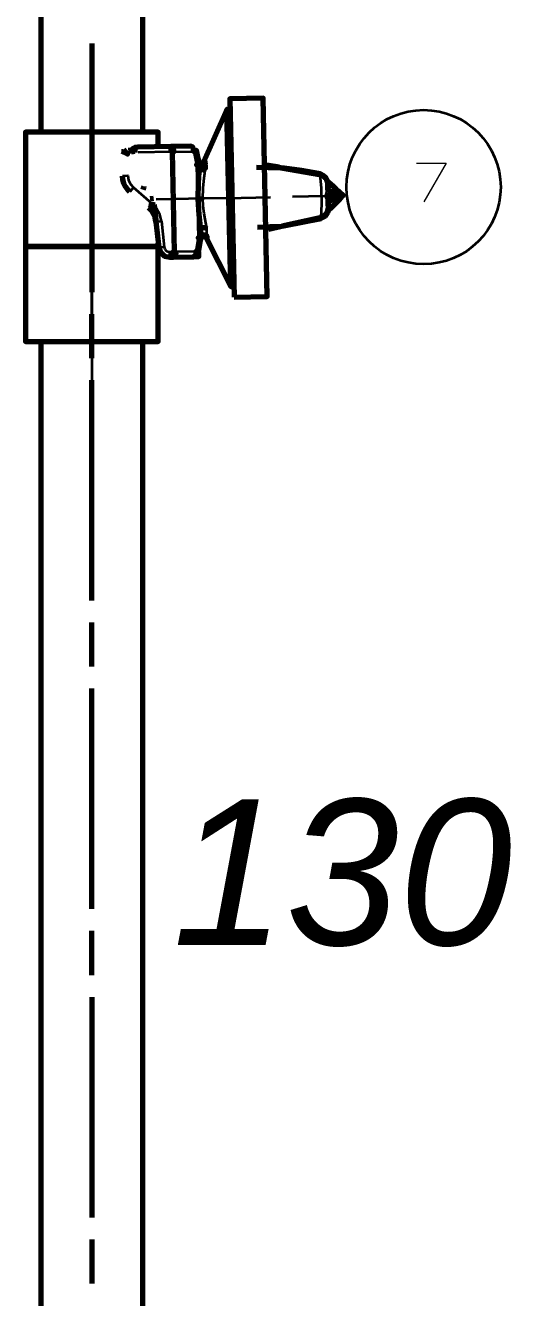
# Model space of a CAD drawing. Header units: millimetres. Extents: x 0 to 174, y 0 to 33.
# Drawn here: x 46.502 to 47.369, y 17.474 to 19.747 of the extents above; entities that cross this region are included whole.
import ezdxf

# ---------------------------------------------------------------- set-up
doc = ezdxf.new("R2010")
doc.units = ezdxf.units.MM
doc.layers.add('PDF2_문자', color=7, linetype='Continuous')
doc.layers.add('PDF2_형상', color=157, linetype='Continuous', true_color=0x405f80)
doc.styles.add('PDF LucidaHandwriting Italic', font='ariali.ttf')

msp = doc.modelspace()

# ---------------------------------------------------------------- linework, layer by layer
at = {"layer": 'PDF2_형상', "lineweight": 70}
for points in [[(46.5296, 22.2553), (46.5296, 19.5564)], [(46.7119, 19.5564), (46.7119, 22.2553)], [(46.8679, 19.5971), (46.8622, 19.5969), (46.8178, 19.4979)], [(46.869, 19.2803), (46.8657, 19.4386), (46.8622, 19.5969)], [(46.7394, 19.5303), (46.7394, 19.5564), (46.5021, 19.5564), (46.5021, 19.3517), (46.5021, 19.1824), (46.7394, 19.1824), (46.7394, 19.3517), (46.7394, 19.3582)], [(46.6774, 19.5257), (46.6842, 19.5172), (46.6744, 19.5218), (46.6743, 19.5218)], [(46.6899, 19.5285), (46.6901, 19.5272), (46.6919, 19.519)], [(46.6907, 19.5243), (46.6939, 19.5271), (46.6974, 19.5286), (46.6986, 19.5285), (46.6996, 19.5287)], [(46.8128, 19.4932), (46.8133, 19.4917), (46.8161, 19.4894), (46.8187, 19.489), (46.821, 19.4896), (46.8238, 19.4917), (46.8238, 19.4962), (46.8211, 19.4939), (46.8172, 19.4935), (46.814, 19.4951), (46.8131, 19.4964), (46.8126, 19.4979), (46.8125, 19.4996), (46.8076, 19.5237), (46.8076, 19.5236), (46.8074, 19.5235), (46.805, 19.5225), (46.8031, 19.5219), (46.8026, 19.5251), (46.8008, 19.5299), (46.7979, 19.5315), (46.7622, 19.5308), (46.7032, 19.5296), (46.6974, 19.5286)], [(46.6974, 19.5294), (46.6974, 19.5286), (46.6976, 19.5197)], [(46.8218, 19.5068), (46.8219, 19.5064), (46.8235, 19.4988), (46.821, 19.4962), (46.8175, 19.4954), (46.8142, 19.4968), (46.8125, 19.4996), (46.8092, 19.4982), (46.8078, 19.4979), (46.8126, 19.4979), (46.8128, 19.4932), (46.811, 19.4658), (46.8103, 19.4374), (46.8192, 19.4376)], [(46.8108, 19.5081), (46.8114, 19.5064), (46.8114, 19.5062), (46.8115, 19.5054), (46.8128, 19.4986)], [(47.0261, 19.4826), (46.9953, 19.4875), (46.9647, 19.4922), (46.9583, 19.4928), (46.9365, 19.4928), (46.9149, 19.4929)], [(46.9553, 19.4936), (46.9371, 19.4964), (46.9339, 19.4969)], [(46.9583, 19.4928), (47.0268, 19.4808), (47.0267, 19.4821), (47.0264, 19.4825), (47.0262, 19.4826), (47.0261, 19.4826), (47.0283, 19.4822)], [(47.0268, 19.4808), (47.0283, 19.4804)], [(47.0279, 19.4014), (47.03, 19.4018), (47.03, 19.4019), (47.0301, 19.4019), (47.0301, 19.4024), (47.03, 19.4037), (47.0365, 19.4071), (47.0397, 19.4103), (47.0426, 19.4154), (47.0435, 19.4208), (47.0433, 19.4282), (47.0432, 19.4322), (47.0432, 19.4364), (47.0428, 19.4378), (47.0414, 19.4407), (47.041, 19.4419), (47.041, 19.4426), (47.0412, 19.4439), (47.0426, 19.4469), (47.0429, 19.4483), (47.0428, 19.4565), (47.0426, 19.4639), (47.0421, 19.4675), (47.0407, 19.471), (47.0383, 19.4743), (47.0354, 19.4771), (47.0319, 19.4792), (47.0283, 19.4804), (47.0285, 19.4817), (47.0283, 19.4821), (47.0283, 19.4822), (47.0349, 19.479), (47.0383, 19.4756), (47.0415, 19.47), (47.0426, 19.4639)], [(46.6889, 19.4497), (46.6851, 19.4532), (46.6811, 19.4588), (46.6779, 19.4649), (46.676, 19.4715), (46.6753, 19.4783)], [(46.7139, 19.4589), (46.7137, 19.4585), (46.7119, 19.4533)], [(47.0417, 19.4693), (47.0501, 19.4614), (47.054, 19.4579), (47.0576, 19.4544), (47.0612, 19.4512), (47.0642, 19.4485), (47.0639, 19.4488), (47.0607, 19.4501), (47.0565, 19.4503), (47.0514, 19.449), (47.0429, 19.4489)], [(46.7308, 19.4376), (46.725, 19.4371)], [(46.8103, 19.4374), (46.8121, 19.409), (46.8151, 19.3818), (46.8154, 19.3676), (46.8167, 19.3711), (46.8199, 19.3731), (46.8238, 19.3728), (46.8264, 19.3703), (46.8262, 19.3676), (46.826, 19.366)], [(47.0428, 19.4154), (47.051, 19.4236), (47.0631, 19.4357), (47.0644, 19.4371), (47.0701, 19.4429), (47.0642, 19.4485)], [(47.0432, 19.4358), (47.0517, 19.436), (47.0569, 19.435), (47.061, 19.4354), (47.0642, 19.4368), (47.0644, 19.4371)], [(47.0514, 19.449), (47.0539, 19.4483), (47.0558, 19.4461), (47.0565, 19.4429)], [(46.7219, 19.4214), (46.7271, 19.4161), (46.7311, 19.41), (46.7339, 19.4033), (46.7353, 19.3961), (46.7335, 19.4068), (46.7315, 19.4139), (46.7269, 19.4274), (46.7289, 19.4274), (46.7315, 19.4272), (46.7318, 19.4272), (46.7319, 19.4271)], [(46.7319, 19.4269), (46.7328, 19.419), (46.7338, 19.4112), (46.7346, 19.4036), (46.7349, 19.3999), (46.735, 19.3989), (46.7353, 19.3961), (46.7404, 19.35), (46.7438, 19.341), (46.7508, 19.3347), (46.7601, 19.3326), (46.7665, 19.3328), (46.8022, 19.3335), (46.8121, 19.3338), (46.8119, 19.3418)], [(47.0428, 19.4149), (47.0435, 19.4208), (47.0432, 19.4167), (47.0418, 19.4125), (47.0397, 19.4089), (47.0369, 19.4058), (47.0336, 19.4035), (47.03, 19.4019)], [(46.9171, 19.3865), (46.9389, 19.3874), (46.9606, 19.3885), (46.9669, 19.3893)], [(46.9364, 19.3832), (46.9576, 19.3874), (46.9669, 19.3893), (47.0279, 19.4014), (47.0282, 19.4017), (47.0283, 19.4021), (47.0285, 19.4032), (46.9606, 19.3885)], [(47.0285, 19.4032), (47.03, 19.4037)], [(46.8115, 19.3418), (46.8092, 19.3428), (46.8068, 19.3433), (46.8065, 19.3396), (46.8049, 19.3353), (46.8031, 19.3338), (46.8022, 19.3335), (46.8056, 19.3342), (46.8083, 19.336), (46.8104, 19.3386), (46.8115, 19.3418), (46.8153, 19.366), (46.8169, 19.3692), (46.8201, 19.3708), (46.8238, 19.3701), (46.8262, 19.3676)], [(46.8151, 19.3818), (46.8154, 19.3832), (46.8164, 19.3844), (46.8196, 19.3861), (46.8235, 19.3858), (46.825, 19.385), (46.8261, 19.3839)], [(46.8156, 19.3668), (46.8154, 19.366), (46.8154, 19.3658), (46.8156, 19.366)], [(46.824, 19.37), (46.869, 19.2803), (46.8747, 19.2804)], [(46.8156, 19.3661), (46.815, 19.3642)], [(46.5296, 19.1824), (46.5296, 17.2012)], [(46.7119, 17.2012), (46.7119, 19.1824)]]:
    msp.add_lwpolyline(points, dxfattribs=at)
at = {"layer": 'PDF2_형상', "color": 3, "lineweight": 70}
for points in [[(46.6208, 19.7149), (46.6208, 19.3517), (46.6208, 19.2706)], [(46.6208, 19.1525), (46.6208, 19.2313)], [(46.6208, 18.7194), (46.6208, 19.1131)], [(46.6208, 18.6013), (46.6208, 18.68)], [(46.6208, 18.1682), (46.6208, 18.5619)], [(46.6208, 18.0501), (46.6208, 18.1289)], [(46.6208, 18.0107), (46.6208, 17.6171)], [(46.6208, 17.5776), (46.6208, 17.4989)]]:
    msp.add_lwpolyline(points, dxfattribs=at)
at = {"layer": 'PDF2_형상', "color": 18, "lineweight": 35, "true_color": 0x260000}
for points in [[(46.6208, 19.7149), (46.6208, 19.3211)], [(46.6208, 19.5328), (46.6208, 19.6843)], [(46.6208, 19.4147), (46.6208, 19.4935)], [(46.6208, 19.2706), (46.6208, 19.4797), (46.6208, 19.3458)], [(46.8221, 19.4376), (46.7358, 19.4358)], [(46.8615, 19.4385), (46.9403, 19.4401)], [(46.9796, 19.441), (47.0658, 19.4429)], [(46.6208, 19.3753), (46.6208, 19.2237), (46.6208, 19.2818)], [(46.6208, 19.2276), (46.6208, 19.3064)], [(46.6208, 19.1525), (46.6208, 19.2313)], [(46.6208, 19.1883), (46.6208, 19.0544)], [(46.6208, 18.7194), (46.6208, 19.1131)], [(46.6208, 18.6013), (46.6208, 18.68)], [(46.6208, 18.1682), (46.6208, 18.5619)], [(46.6208, 18.0501), (46.6208, 18.1289)], [(46.6208, 18.0107), (46.6208, 17.6171)], [(46.6208, 17.5776), (46.6208, 17.4989)]]:
    msp.add_lwpolyline(points, dxfattribs=at)
at = {"layer": 'PDF2_형상', "lineweight": 70}
for points in [[(46.8751, 19.2615), (46.9342, 19.2628), (46.9267, 19.6171), (46.8676, 19.6158)], [(46.7625, 19.5211), (46.7622, 19.5308), (46.7632, 19.5306), (46.765, 19.5292), (46.7669, 19.5249), (46.7674, 19.5211)], [(46.8154, 19.366), (46.8154, 19.3661), (46.8153, 19.3661), (46.8153, 19.3662), (46.814, 19.3667), (46.8106, 19.3676), (46.8142, 19.3676), (46.8154, 19.3676)], [(46.7394, 19.3517), (46.5021, 19.3517)], [(46.7711, 19.3426), (46.7711, 19.341), (46.7699, 19.3357), (46.7683, 19.3336), (46.7675, 19.3329), (46.7665, 19.3328), (46.7665, 19.3335), (46.7662, 19.3425)]]:
    msp.add_lwpolyline(points, close=True, dxfattribs=at)
at = {"layer": 'PDF2_형상', "lineweight": 35}
for points in [[(46.6919, 19.519), (46.6976, 19.5197)], [(46.7601, 19.3326), (46.7599, 19.3424), (46.7662, 19.3425), (46.7625, 19.5211), (46.7035, 19.5199)], [(46.8714, 19.4387), (46.8657, 19.4386), (46.8192, 19.4376), (46.8197, 19.4564), (46.8218, 19.4747), (46.8239, 19.4917)], [(46.8238, 19.4962), (46.8235, 19.4988)], [(46.9292, 19.4968), (46.9339, 19.4969)], [(46.9293, 19.4931), (46.9553, 19.4936)], [(47.0283, 19.4804), (47.0304, 19.456), (47.031, 19.4282), (47.03, 19.4037)], [(46.6753, 19.4783), (46.676, 19.4785), (46.6849, 19.4786), (46.685, 19.4786), (46.6862, 19.4706), (46.6897, 19.4632), (46.6951, 19.4571)], [(47.0501, 19.4614), (47.0493, 19.4606), (47.044, 19.4547), (47.0565, 19.4503)], [(46.7219, 19.4214), (46.7224, 19.4219), (46.7282, 19.4287), (46.6951, 19.4571), (46.6889, 19.4497)], [(46.8264, 19.3703), (46.8261, 19.3839), (46.8217, 19.4111), (46.8199, 19.4243), (46.8192, 19.4376)], [(47.041, 19.4426), (47.0565, 19.4429), (47.0606, 19.4444), (47.0639, 19.4488)], [(47.041, 19.4419), (47.0565, 19.4424), (47.0607, 19.4411), (47.0625, 19.4393), (47.0642, 19.4368)], [(47.0428, 19.456), (47.044, 19.4547), (47.0428, 19.4547)], [(47.0569, 19.435), (47.0446, 19.43), (47.051, 19.4236)], [(47.0565, 19.4424), (47.056, 19.4392), (47.0542, 19.4369), (47.0517, 19.436)], [(46.745, 19.3972), (46.7421, 19.409), (46.7364, 19.4199), (46.7282, 19.4287)], [(47.0433, 19.4287), (47.0446, 19.43), (47.0433, 19.43)], [(46.7353, 19.3961), (46.7357, 19.3961), (46.7361, 19.3963), (46.7382, 19.3964), (46.745, 19.3972), (46.75, 19.351), (46.7411, 19.35), (46.7404, 19.35)], [(46.9576, 19.3874), (46.9315, 19.3868)], [(46.9364, 19.3832), (46.9315, 19.3831)], [(46.75, 19.351), (46.7504, 19.3492), (46.751, 19.3476), (46.7522, 19.3458), (46.7532, 19.3447), (46.7549, 19.3436), (46.7564, 19.3429), (46.7583, 19.3424), (46.7599, 19.3424)]]:
    msp.add_lwpolyline(points, dxfattribs=at)
msp.add_lwpolyline([(46.8106, 19.3676), (46.8068, 19.3433), (46.7711, 19.3426), (46.7674, 19.5211), (46.8031, 19.5219), (46.8078, 19.4979)], close=True, dxfattribs=at)
at = {"layer": 'PDF2_형상', "color": 18, "lineweight": 13, "true_color": 0x260000}
msp.add_lwpolyline([(47.2007, 19.5008), (47.2542, 19.5008), (47.2142, 19.4319)], dxfattribs=at)
at = {"layer": 'PDF2_형상', "color": 18, "lineweight": 35, "true_color": 0x260000}
msp.add_circle((47.2137, 19.4581), 0.1378, dxfattribs=at)

# ---------------------------------------------------------------- texts
at = {"layer": 'PDF2_문자', "insert": (46.765, 18.2323), "char_height": 0.2605, "attachment_point": 4, "style": 'PDF LucidaHandwriting Italic'}
msp.add_mtext('130', dxfattribs=at)

doc.saveas('drawing.dxf')
